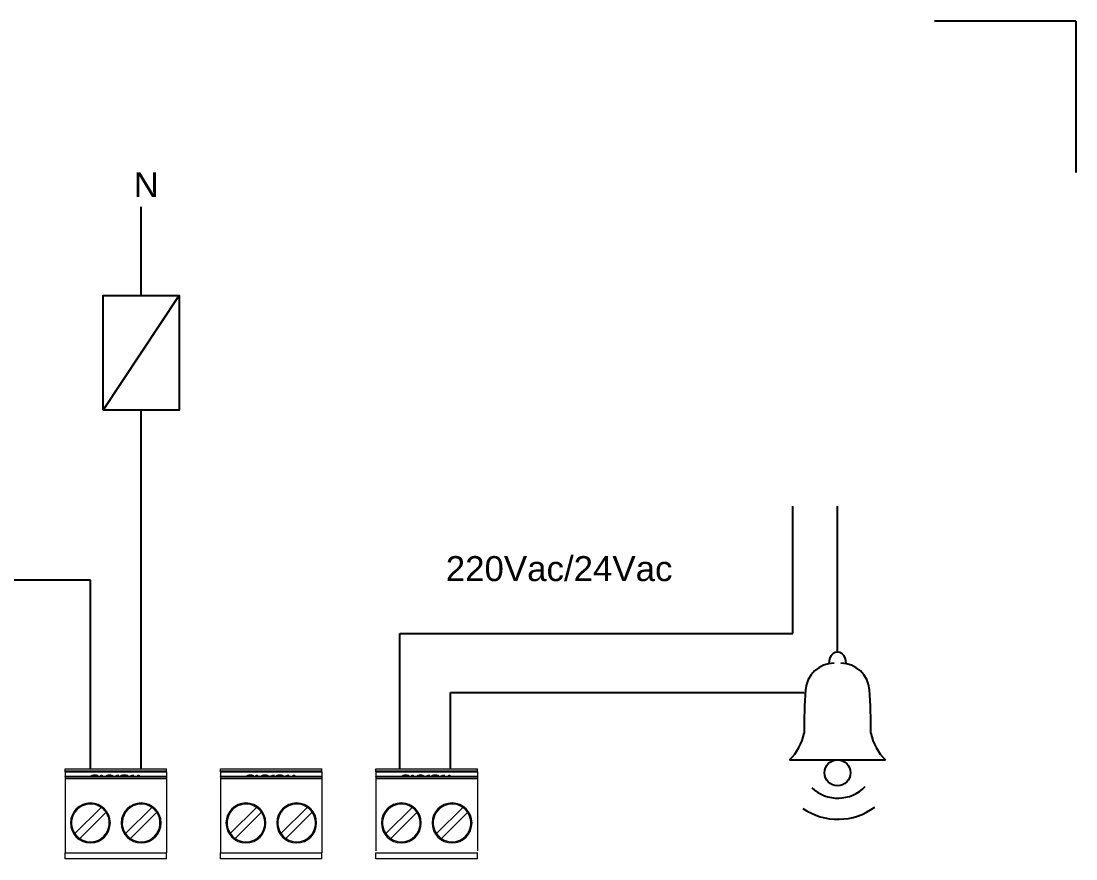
# Model space of a CAD drawing. Header units: millimetres. Extents: x -118 to 1430, y 370 to 641.
# Drawn here: x 911.3 to 1017, y 557.5 to 641.4 of the extents above; entities that cross this region are included whole.
import ezdxf

# ---------------------------------------------------------------- set-up
doc = ezdxf.new("R2010")
doc.units = ezdxf.units.MM
doc.layers.add('TANGENT EDGES', color=7, linetype='Continuous', lineweight=0)
doc.layers.add('VISIBLE', color=7, linetype='Continuous', lineweight=0)
doc.layers.add('Z100', color=9, linetype='Continuous', plot=False)
doc.styles.get("Standard").update_dxf_attribs({"font": 'arial.ttf'})

msp = doc.modelspace()

# ---------------------------------------------------------------- linework, layer by layer
for p, q in [((923.33, 613.95), (923.33, 622.83)), ((919.52, 602.46), (927.14, 613.95)), ((923.33, 566.57), (923.33, 602.46)), ((923.33, 566.57), (923.33, 602.46)), ((988.61, 580.12), (988.61, 592.87)), ((993.1, 578.25), (993.1, 592.87)), ((918.25, 585.46), (905.53, 585.46)), ((918.25, 566.57), (918.25, 585.46)), ((918.25, 566.57), (918.25, 585.46)), ((949.24, 566.57), (949.24, 580.12)), ((949.24, 580.12), (988.61, 580.12)), ((949.24, 566.57), (949.24, 580.12)), ((954.32, 574.2), (989.76, 574.2)), ((954.32, 566.57), (954.32, 574.2)), ((988.29, 567.46), (997.92, 567.46))]:
    msp.add_line(p, q)
msp.add_lwpolyline([(919.52, 602.46), (919.52, 613.95), (927.14, 613.95), (927.14, 602.46)], close=True)
msp.add_circle((993.1, 566.16), 1.3)
for centre, radius, start, end in [((992.8, 574.22), 2.93, 90.9451, 175.0466), ((993.4, 574.22), 2.93, 4.9534, 89.0549), ((1055.8, 570.36), 66.04, 176.4338, 180.1934), ((930.41, 570.36), 66.04, 359.8066, 3.5662), ((984.92, 571.05), 4.92, 313.204, 349.3347), ((1001.28, 571.05), 4.92, 190.6653, 226.796), ((993.13, 567.41), 3.79, 226.3918, 316.3332), ((993.14, 567.75), 6.24, 235.7625, 306.2634)]:
    msp.add_arc(centre, radius, start, end)
msp.add_ellipse((993.1, 577.14), major_axis=(0, -1.11), ratio=0.774265, start_param=1.523546, end_param=4.759639)
at = {"layer": 'TANGENT EDGES'}
for p, q in [((915.71, 566.37), (925.87, 566.37)), ((915.71, 565.77), (925.87, 565.77)), ((925.87, 565.57), (915.71, 565.57)), ((918.54, 565.8), (918.54, 565.79)), ((918.7, 565.94), (918.7, 565.93)), ((918.71, 565.88), (918.71, 565.87)), ((918.81, 565.8), (918.81, 565.79)), ((918.88, 565.93), (918.88, 565.9)), ((918.91, 565.87), (918.91, 565.79)), ((920.02, 565.8), (920.02, 565.79)), ((920.16, 565.94), (920.16, 565.93)), ((920.29, 565.8), (920.29, 565.79)), ((921.41, 565.93), (921.41, 565.85)), ((921.51, 565.86), (921.51, 565.83)), ((921.65, 565.94), (921.65, 565.93)), ((921.65, 565.85), (921.65, 565.83)), ((921.86, 565.93), (921.86, 565.9)), ((931.29, 566.37), (941.45, 566.37)), ((931.29, 565.77), (941.45, 565.77)), ((941.45, 565.57), (931.29, 565.57)), ((934.12, 565.8), (934.12, 565.79)), ((934.28, 565.94), (934.28, 565.93)), ((934.28, 565.88), (934.28, 565.87)), ((934.39, 565.8), (934.39, 565.79)), ((934.46, 565.93), (934.46, 565.9)), ((934.48, 565.87), (934.48, 565.79)), ((935.6, 565.8), (935.6, 565.79)), ((935.74, 565.94), (935.74, 565.93)), ((935.87, 565.8), (935.87, 565.79)), ((936.99, 565.93), (936.99, 565.85)), ((937.08, 565.86), (937.08, 565.83)), ((937.23, 565.94), (937.23, 565.93)), ((937.23, 565.85), (937.23, 565.83)), ((937.43, 565.93), (937.43, 565.9)), ((946.86, 566.37), (957.02, 566.37)), ((946.86, 565.77), (957.02, 565.77)), ((957.02, 565.57), (946.86, 565.57)), ((949.7, 565.8), (949.7, 565.79)), ((949.86, 565.94), (949.86, 565.93)), ((949.86, 565.88), (949.86, 565.87)), ((949.97, 565.8), (949.97, 565.79)), ((950.04, 565.93), (950.04, 565.9)), ((950.06, 565.87), (950.06, 565.79)), ((951.18, 565.8), (951.18, 565.79)), ((951.31, 565.94), (951.31, 565.93)), ((951.45, 565.8), (951.45, 565.79)), ((952.57, 565.93), (952.57, 565.85)), ((952.66, 565.86), (952.66, 565.83)), ((952.8, 565.94), (952.8, 565.93)), ((952.81, 565.85), (952.81, 565.83)), ((953.01, 565.93), (953.01, 565.9)), ((915.71, 558.14), (925.87, 558.14)), ((931.29, 558.14), (941.45, 558.14)), ((946.86, 558.14), (957.02, 558.14))]:
    msp.add_line(p, q, dxfattribs=at)
at = {"layer": 'VISIBLE'}
for p, q in [((915.71, 566.37), (915.71, 566.57)), ((915.71, 566.57), (925.87, 566.57)), ((925.87, 566.37), (925.87, 566.57)), ((931.29, 566.37), (931.29, 566.57)), ((931.29, 566.57), (941.45, 566.57)), ((941.45, 566.37), (941.45, 566.57)), ((946.86, 566.37), (946.86, 566.57)), ((946.86, 566.57), (957.02, 566.57)), ((957.02, 566.37), (957.02, 566.57)), ((915.71, 566.27), (915.71, 566.37)), ((915.71, 566.27), (915.71, 565.79)), ((915.71, 566.27), (925.87, 566.27)), ((925.87, 565.79), (915.71, 565.79)), ((915.71, 565.77), (915.71, 565.79)), ((915.71, 565.77), (915.71, 565.57)), ((915.71, 565.57), (915.71, 558.14)), ((918.46, 565.79), (918.45, 565.79)), ((918.49, 565.86), (918.49, 565.85)), ((918.49, 565.85), (918.49, 565.79)), ((918.97, 565.9), (918.85, 565.9)), ((918.86, 565.83), (918.86, 565.79)), ((919.29, 565.79), (919.29, 565.94)), ((919.29, 565.94), (919.41, 565.94)), ((919.41, 565.84), (919.29, 565.84)), ((919.41, 565.94), (919.41, 565.81)), ((919.41, 565.81), (919.41, 565.79)), ((919.64, 565.82), (919.64, 565.8)), ((919.97, 565.86), (919.97, 565.79)), ((920.34, 565.86), (920.34, 565.79)), ((920.59, 565.79), (920.94, 565.94)), ((920.59, 565.79), (920.59, 565.79)), ((921.07, 565.94), (920.72, 565.79)), ((920.72, 565.79), (920.72, 565.79)), ((920.72, 565.79), (921.21, 565.79)), ((920.94, 565.94), (920.94, 565.88)), ((920.94, 565.94), (921.07, 565.94)), ((921.21, 565.79), (921.21, 565.79)), ((921.37, 565.79), (921.37, 565.79)), ((921.37, 565.79), (921.78, 565.79)), ((921.45, 565.89), (921.45, 565.84)), ((921.78, 565.79), (921.8, 565.84)), ((921.78, 565.79), (921.78, 565.79)), ((921.8, 565.84), (921.8, 565.79)), ((921.82, 565.86), (921.82, 565.79)), ((921.82, 565.86), (921.92, 565.86)), ((921.96, 565.9), (921.83, 565.9)), ((921.92, 565.86), (921.89, 565.79)), ((922.07, 565.79), (922.42, 565.94)), ((922.07, 565.79), (922.07, 565.79)), ((922.56, 565.94), (922.2, 565.79)), ((922.2, 565.79), (922.69, 565.79)), ((922.2, 565.79), (922.2, 565.79)), ((922.42, 565.94), (922.42, 565.88)), ((922.42, 565.94), (922.56, 565.94)), ((922.69, 565.79), (922.69, 565.79)), ((923, 565.94), (923.12, 565.94)), ((923, 565.79), (923, 565.94)), ((923.12, 565.84), (923, 565.84)), ((923.12, 565.94), (923.12, 565.81)), ((923.12, 565.81), (923.12, 565.79)), ((923.35, 565.82), (923.35, 565.8)), ((925.87, 566.27), (925.87, 566.37)), ((925.87, 566.27), (925.87, 565.79)), ((925.87, 565.77), (925.87, 565.79)), ((925.87, 565.77), (925.87, 565.57)), ((925.87, 565.57), (925.87, 558.14)), ((931.29, 566.27), (931.29, 566.37)), ((931.29, 566.27), (931.29, 565.79)), ((931.29, 566.27), (941.45, 566.27)), ((941.45, 565.79), (931.29, 565.79)), ((931.29, 565.77), (931.29, 565.79)), ((931.29, 565.77), (931.29, 565.57)), ((931.29, 565.57), (931.29, 558.14)), ((934.04, 565.79), (934.03, 565.79)), ((934.06, 565.85), (934.06, 565.79)), ((934.07, 565.86), (934.07, 565.85)), ((934.55, 565.9), (934.42, 565.9)), ((934.44, 565.83), (934.44, 565.79)), ((934.86, 565.79), (934.86, 565.94)), ((934.86, 565.94), (934.99, 565.94)), ((934.99, 565.84), (934.86, 565.84)), ((934.99, 565.94), (934.99, 565.81)), ((934.99, 565.81), (934.99, 565.79)), ((935.22, 565.82), (935.22, 565.8)), ((935.55, 565.86), (935.55, 565.79)), ((935.92, 565.86), (935.92, 565.79)), ((936.17, 565.79), (936.51, 565.94)), ((936.17, 565.79), (936.17, 565.79)), ((936.65, 565.94), (936.29, 565.79)), ((936.29, 565.79), (936.29, 565.79)), ((936.29, 565.79), (936.78, 565.79)), ((936.51, 565.94), (936.51, 565.88)), ((936.51, 565.94), (936.65, 565.94)), ((936.78, 565.79), (936.78, 565.79)), ((936.95, 565.79), (936.95, 565.79)), ((936.95, 565.79), (937.35, 565.79)), ((937.03, 565.89), (937.03, 565.84)), ((937.35, 565.79), (937.37, 565.84)), ((937.35, 565.79), (937.35, 565.79)), ((937.37, 565.84), (937.37, 565.79)), ((937.4, 565.86), (937.4, 565.79)), ((937.4, 565.86), (937.5, 565.86)), ((937.53, 565.9), (937.41, 565.9)), ((937.5, 565.86), (937.47, 565.79)), ((937.65, 565.79), (938, 565.94)), ((937.65, 565.79), (937.65, 565.79)), ((938.13, 565.94), (937.78, 565.79)), ((937.78, 565.79), (938.27, 565.79)), ((937.78, 565.79), (937.78, 565.79)), ((938, 565.94), (938, 565.88)), ((938, 565.94), (938.13, 565.94)), ((938.27, 565.79), (938.27, 565.79)), ((938.57, 565.94), (938.7, 565.94)), ((938.57, 565.79), (938.57, 565.94)), ((938.7, 565.84), (938.57, 565.84)), ((938.7, 565.94), (938.7, 565.81)), ((938.7, 565.81), (938.7, 565.79)), ((938.93, 565.82), (938.93, 565.8)), ((941.45, 566.27), (941.45, 566.37)), ((941.45, 566.27), (941.45, 565.79)), ((941.45, 565.77), (941.45, 565.79)), ((941.45, 565.77), (941.45, 565.57)), ((941.45, 565.57), (941.45, 558.14)), ((946.86, 566.27), (946.86, 566.37)), ((946.86, 566.27), (946.86, 565.79)), ((946.86, 566.27), (957.02, 566.27)), ((957.02, 565.79), (946.86, 565.79)), ((946.86, 565.77), (946.86, 565.79)), ((946.86, 565.77), (946.86, 558.34)), ((946.86, 565.77), (946.86, 565.57)), ((949.62, 565.79), (949.61, 565.79)), ((949.64, 565.86), (949.64, 565.85)), ((949.64, 565.85), (949.64, 565.79)), ((950.13, 565.9), (950, 565.9)), ((950.02, 565.83), (950.02, 565.79)), ((950.44, 565.79), (950.44, 565.94)), ((950.44, 565.94), (950.57, 565.94)), ((950.57, 565.84), (950.44, 565.84)), ((950.57, 565.94), (950.57, 565.81)), ((950.57, 565.81), (950.57, 565.79)), ((950.79, 565.82), (950.79, 565.8)), ((951.13, 565.86), (951.13, 565.79)), ((951.5, 565.86), (951.5, 565.79)), ((951.74, 565.79), (952.09, 565.94)), ((951.74, 565.79), (951.74, 565.79)), ((952.23, 565.94), (951.87, 565.79)), ((951.87, 565.79), (951.87, 565.79)), ((951.87, 565.79), (952.36, 565.79)), ((952.09, 565.94), (952.09, 565.88)), ((952.09, 565.94), (952.23, 565.94)), ((952.36, 565.79), (952.36, 565.79)), ((952.53, 565.79), (952.53, 565.79)), ((952.53, 565.79), (952.93, 565.79)), ((952.61, 565.89), (952.61, 565.84)), ((952.93, 565.79), (952.95, 565.84)), ((952.93, 565.79), (952.93, 565.79)), ((952.95, 565.84), (952.95, 565.79)), ((953.11, 565.9), (952.98, 565.9)), ((952.98, 565.86), (952.98, 565.79)), ((952.98, 565.86), (953.08, 565.86)), ((953.08, 565.86), (953.04, 565.79)), ((953.23, 565.79), (953.57, 565.94)), ((953.23, 565.79), (953.23, 565.79)), ((953.71, 565.94), (953.36, 565.79)), ((953.36, 565.79), (953.85, 565.79)), ((953.36, 565.79), (953.36, 565.79)), ((953.57, 565.94), (953.57, 565.88)), ((953.57, 565.94), (953.71, 565.94)), ((953.85, 565.79), (953.85, 565.79)), ((954.15, 565.94), (954.27, 565.94)), ((954.15, 565.79), (954.15, 565.94)), ((954.27, 565.84), (954.15, 565.84)), ((954.27, 565.94), (954.27, 565.81)), ((954.27, 565.81), (954.27, 565.79)), ((954.5, 565.82), (954.5, 565.8)), ((957.02, 566.27), (957.02, 566.37)), ((957.02, 566.27), (957.02, 565.79)), ((957.02, 565.77), (957.02, 565.79)), ((957.02, 565.77), (957.02, 558.34)), ((957.02, 565.77), (957.02, 565.57)), ((919.32, 562.7), (916.69, 560.07)), ((921.77, 560.07), (924.4, 562.7)), ((934.89, 562.7), (932.26, 560.07)), ((937.34, 560.07), (939.97, 562.7)), ((950.47, 562.7), (947.84, 560.07)), ((952.92, 560.07), (955.55, 562.7)), ((917.18, 559.58), (919.81, 562.21)), ((924.89, 562.21), (922.26, 559.58)), ((932.76, 559.58), (935.39, 562.21)), ((940.47, 562.21), (937.84, 559.58)), ((948.34, 559.58), (950.97, 562.21)), ((956.05, 562.21), (953.42, 559.58)), ((915.71, 557.54), (915.71, 558.14)), ((925.87, 557.54), (925.87, 558.14)), ((931.29, 557.54), (931.29, 558.14)), ((941.45, 557.54), (941.45, 558.14)), ((946.86, 557.54), (946.86, 558.14)), ((957.02, 557.54), (957.02, 558.14)), ((925.87, 557.54), (915.71, 557.54)), ((941.45, 557.54), (931.29, 557.54)), ((957.02, 557.54), (946.86, 557.54))]:
    msp.add_line(p, q, dxfattribs=at)
for centre, radius, start, end in [((918.25, 561.14), 2, 90, 270), ((918.25, 561.14), 1.89, 135, 214.3365), ((918.25, 561.14), 1.89, 55.6635, 135), ((918.25, 561.14), 2, 270, 90), ((918.25, 561.14), 1.89, 34.3365, 55.6635), ((923.33, 561.14), 2, 90, 270), ((923.33, 561.14), 1.89, 135, 214.3365), ((923.33, 561.14), 1.89, 55.6635, 135), ((923.33, 561.14), 2, 270, 90), ((923.33, 561.14), 1.89, 34.3365, 55.6635), ((933.83, 561.14), 2, 90, 270), ((933.83, 561.14), 1.89, 135, 214.3365), ((933.83, 561.14), 1.89, 55.6635, 135), ((933.83, 561.14), 2, 270, 90), ((933.83, 561.14), 1.89, 34.3365, 55.6635), ((938.91, 561.14), 2, 90, 270), ((938.91, 561.14), 1.89, 135, 214.3365), ((938.91, 561.14), 1.89, 55.6635, 135), ((938.91, 561.14), 2, 270, 90), ((938.91, 561.14), 1.89, 34.3365, 55.6635), ((949.4, 561.14), 2, 90, 270), ((949.4, 561.14), 1.89, 135, 214.3365), ((949.4, 561.14), 1.89, 55.6635, 135), ((949.4, 561.14), 2, 270, 90), ((949.4, 561.14), 1.89, 34.3365, 55.6635), ((954.48, 561.14), 2, 90, 270), ((954.48, 561.14), 1.89, 135, 214.3365), ((954.48, 561.14), 1.89, 55.6635, 135), ((954.48, 561.14), 2, 270, 90), ((954.48, 561.14), 1.89, 34.3365, 55.6635), ((918.25, 561.14), 1.89, 315, 34.3365), ((923.33, 561.14), 1.89, 315, 34.3365), ((933.83, 561.14), 1.89, 315, 34.3365), ((938.91, 561.14), 1.89, 315, 34.3365), ((949.4, 561.14), 1.89, 315, 34.3365), ((954.48, 561.14), 1.89, 315, 34.3365), ((918.25, 561.14), 1.89, 214.3365, 235.6635), ((918.25, 561.14), 1.89, 235.6635, 315), ((923.33, 561.14), 1.89, 214.3365, 235.6635), ((923.33, 561.14), 1.89, 235.6635, 315), ((933.83, 561.14), 1.89, 214.3365, 235.6635), ((933.83, 561.14), 1.89, 235.6635, 315), ((938.91, 561.14), 1.89, 214.3365, 235.6635), ((938.91, 561.14), 1.89, 235.6635, 315), ((949.4, 561.14), 1.89, 214.3365, 235.6635), ((949.4, 561.14), 1.89, 235.6635, 315), ((954.48, 561.14), 1.89, 214.3365, 235.6635), ((954.48, 561.14), 1.89, 235.6635, 315)]:
    msp.add_arc(centre, radius, start, end, dxfattribs=at)
for points in [[(918.36, 565.85), (918.36, 565.94), (918.7, 565.94)], [(918.45, 565.79), (918.36, 565.81), (918.36, 565.85)], [(918.41, 565.81), (918.44, 565.82), (918.49, 565.83)], [(918.55, 565.91), (918.5, 565.89), (918.49, 565.86)], [(918.49, 565.86), (918.58, 565.88), (918.71, 565.88)], [(918.68, 565.87), (918.58, 565.87), (918.49, 565.85)], [(918.49, 565.85), (918.49, 565.82), (918.54, 565.8)], [(918.54, 565.8), (918.58, 565.79), (918.65, 565.79)], [(918.69, 565.93), (918.61, 565.93), (918.55, 565.91)], [(918.81, 565.86), (918.77, 565.87), (918.68, 565.87)], [(918.85, 565.9), (918.83, 565.93), (918.69, 565.93)], [(918.7, 565.94), (918.81, 565.94), (918.88, 565.93)], [(918.71, 565.88), (918.82, 565.88), (918.91, 565.87)], [(918.73, 565.79), (918.78, 565.79), (918.81, 565.8)], [(918.86, 565.83), (918.86, 565.84), (918.81, 565.86)], [(918.81, 565.8), (918.86, 565.81), (918.86, 565.83)], [(918.88, 565.93), (918.96, 565.92), (918.97, 565.9)], [(918.91, 565.87), (918.99, 565.85), (918.99, 565.83)], [(918.99, 565.83), (918.99, 565.81), (918.91, 565.79)], [(919.41, 565.81), (919.48, 565.82), (919.64, 565.82)], [(919.64, 565.8), (919.49, 565.8), (919.43, 565.79)], [(919.85, 565.86), (919.85, 565.94), (920.16, 565.94)], [(919.94, 565.79), (919.85, 565.81), (919.85, 565.86)], [(919.88, 565.81), (919.92, 565.83), (919.97, 565.83)], [(920.02, 565.91), (919.97, 565.9), (919.97, 565.86)], [(919.97, 565.86), (919.97, 565.82), (920.02, 565.8)], [(920.16, 565.93), (920.07, 565.93), (920.02, 565.91)], [(920.02, 565.8), (920.06, 565.79), (920.12, 565.79)], [(920.16, 565.94), (920.47, 565.94), (920.47, 565.86)], [(920.29, 565.91), (920.25, 565.93), (920.16, 565.93)], [(920.2, 565.79), (920.26, 565.79), (920.29, 565.8)], [(920.34, 565.86), (920.34, 565.9), (920.29, 565.91)], [(920.29, 565.8), (920.34, 565.82), (920.34, 565.86)], [(920.34, 565.83), (920.4, 565.83), (920.43, 565.81)], [(920.47, 565.86), (920.47, 565.81), (920.38, 565.79)], [(921.32, 565.88), (921.32, 565.91), (921.41, 565.93)], [(921.41, 565.85), (921.32, 565.86), (921.32, 565.88)], [(921.41, 565.93), (921.5, 565.94), (921.65, 565.94)], [(921.62, 565.83), (921.5, 565.83), (921.41, 565.85)], [(921.51, 565.92), (921.45, 565.9), (921.45, 565.89)], [(921.45, 565.89), (921.45, 565.87), (921.51, 565.86)], [(921.65, 565.93), (921.56, 565.93), (921.51, 565.92)], [(921.51, 565.86), (921.56, 565.85), (921.65, 565.85)], [(921.8, 565.84), (921.73, 565.83), (921.62, 565.83)], [(921.65, 565.94), (921.77, 565.94), (921.86, 565.93)], [(921.77, 565.92), (921.72, 565.93), (921.65, 565.93)], [(921.65, 565.85), (921.75, 565.85), (921.82, 565.86)], [(921.83, 565.9), (921.82, 565.91), (921.77, 565.92)], [(921.86, 565.93), (921.94, 565.92), (921.96, 565.9)], [(923.12, 565.81), (923.19, 565.82), (923.35, 565.82)], [(923.35, 565.8), (923.2, 565.8), (923.14, 565.79)], [(933.94, 565.85), (933.94, 565.94), (934.28, 565.94)], [(934.03, 565.79), (933.94, 565.81), (933.94, 565.85)], [(933.98, 565.81), (934.01, 565.82), (934.06, 565.83)], [(934.26, 565.87), (934.16, 565.87), (934.06, 565.85)], [(934.06, 565.85), (934.07, 565.82), (934.12, 565.8)], [(934.13, 565.91), (934.08, 565.89), (934.07, 565.86)], [(934.07, 565.86), (934.16, 565.88), (934.28, 565.88)], [(934.12, 565.8), (934.16, 565.79), (934.22, 565.79)], [(934.27, 565.93), (934.18, 565.93), (934.13, 565.91)], [(934.39, 565.86), (934.34, 565.87), (934.26, 565.87)], [(934.42, 565.9), (934.41, 565.93), (934.27, 565.93)], [(934.28, 565.94), (934.39, 565.94), (934.46, 565.93)], [(934.28, 565.88), (934.4, 565.88), (934.48, 565.87)], [(934.31, 565.79), (934.36, 565.79), (934.39, 565.8)], [(934.44, 565.83), (934.44, 565.84), (934.39, 565.86)], [(934.39, 565.8), (934.44, 565.81), (934.44, 565.83)], [(934.46, 565.93), (934.54, 565.92), (934.55, 565.9)], [(934.48, 565.87), (934.57, 565.85), (934.57, 565.83)], [(934.57, 565.83), (934.57, 565.81), (934.49, 565.79)], [(934.99, 565.81), (935.06, 565.82), (935.22, 565.82)], [(935.22, 565.8), (935.07, 565.8), (935.01, 565.79)], [(935.42, 565.86), (935.42, 565.94), (935.74, 565.94)], [(935.52, 565.79), (935.42, 565.81), (935.42, 565.86)], [(935.46, 565.81), (935.49, 565.83), (935.55, 565.83)], [(935.6, 565.91), (935.55, 565.9), (935.55, 565.86)], [(935.55, 565.86), (935.55, 565.82), (935.6, 565.8)], [(935.74, 565.93), (935.65, 565.93), (935.6, 565.91)], [(935.6, 565.8), (935.63, 565.79), (935.7, 565.79)], [(935.74, 565.94), (936.05, 565.94), (936.05, 565.86)], [(935.87, 565.91), (935.83, 565.93), (935.74, 565.93)], [(935.78, 565.79), (935.84, 565.79), (935.87, 565.8)], [(935.92, 565.86), (935.92, 565.9), (935.87, 565.91)], [(935.87, 565.8), (935.92, 565.82), (935.92, 565.86)], [(935.92, 565.83), (935.98, 565.83), (936.01, 565.81)], [(936.05, 565.86), (936.05, 565.81), (935.95, 565.79)], [(936.9, 565.88), (936.9, 565.91), (936.99, 565.93)], [(936.99, 565.85), (936.9, 565.86), (936.9, 565.88)], [(936.99, 565.93), (937.08, 565.94), (937.23, 565.94)], [(937.2, 565.83), (937.08, 565.83), (936.99, 565.85)], [(937.08, 565.92), (937.03, 565.9), (937.03, 565.89)], [(937.03, 565.89), (937.03, 565.87), (937.08, 565.86)], [(937.23, 565.93), (937.14, 565.93), (937.08, 565.92)], [(937.08, 565.86), (937.14, 565.85), (937.23, 565.85)], [(937.37, 565.84), (937.3, 565.83), (937.2, 565.83)], [(937.23, 565.94), (937.35, 565.94), (937.43, 565.93)], [(937.35, 565.92), (937.3, 565.93), (937.23, 565.93)], [(937.23, 565.85), (937.33, 565.85), (937.4, 565.86)], [(937.41, 565.9), (937.4, 565.91), (937.35, 565.92)], [(937.43, 565.93), (937.52, 565.92), (937.53, 565.9)], [(938.7, 565.81), (938.77, 565.82), (938.93, 565.82)], [(938.93, 565.8), (938.78, 565.8), (938.72, 565.79)], [(949.52, 565.85), (949.52, 565.94), (949.86, 565.94)], [(949.61, 565.79), (949.52, 565.81), (949.52, 565.85)], [(949.56, 565.81), (949.59, 565.82), (949.64, 565.83)], [(949.71, 565.91), (949.65, 565.89), (949.64, 565.86)], [(949.64, 565.86), (949.74, 565.88), (949.86, 565.88)], [(949.84, 565.87), (949.74, 565.87), (949.64, 565.85)], [(949.64, 565.85), (949.64, 565.82), (949.7, 565.8)], [(949.7, 565.8), (949.74, 565.79), (949.8, 565.79)], [(949.85, 565.93), (949.76, 565.93), (949.71, 565.91)], [(949.97, 565.86), (949.92, 565.87), (949.84, 565.87)], [(950, 565.9), (949.99, 565.93), (949.85, 565.93)], [(949.86, 565.94), (949.96, 565.94), (950.04, 565.93)], [(949.86, 565.88), (949.98, 565.88), (950.06, 565.87)], [(949.89, 565.79), (949.94, 565.79), (949.97, 565.8)], [(950.02, 565.83), (950.02, 565.84), (949.97, 565.86)], [(949.97, 565.8), (950.02, 565.81), (950.02, 565.83)], [(950.04, 565.93), (950.11, 565.92), (950.13, 565.9)], [(950.06, 565.87), (950.14, 565.85), (950.14, 565.83)], [(950.14, 565.83), (950.14, 565.81), (950.07, 565.79)], [(950.57, 565.81), (950.64, 565.82), (950.79, 565.82)], [(950.79, 565.8), (950.65, 565.8), (950.58, 565.79)], [(951, 565.86), (951, 565.94), (951.31, 565.94)], [(951.1, 565.79), (951, 565.81), (951, 565.86)], [(951.04, 565.81), (951.07, 565.83), (951.13, 565.83)], [(951.18, 565.91), (951.13, 565.9), (951.13, 565.86)], [(951.13, 565.86), (951.13, 565.82), (951.18, 565.8)], [(951.31, 565.93), (951.22, 565.93), (951.18, 565.91)], [(951.18, 565.8), (951.21, 565.79), (951.27, 565.79)], [(951.31, 565.94), (951.62, 565.94), (951.62, 565.86)], [(951.45, 565.91), (951.4, 565.93), (951.31, 565.93)], [(951.35, 565.79), (951.41, 565.79), (951.45, 565.8)], [(951.5, 565.86), (951.5, 565.9), (951.45, 565.91)], [(951.45, 565.8), (951.5, 565.82), (951.5, 565.86)], [(951.5, 565.83), (951.56, 565.83), (951.59, 565.81)], [(951.62, 565.86), (951.62, 565.81), (951.53, 565.79)], [(952.48, 565.88), (952.48, 565.91), (952.57, 565.93)], [(952.57, 565.85), (952.48, 565.86), (952.48, 565.88)], [(952.57, 565.93), (952.66, 565.94), (952.8, 565.94)], [(952.78, 565.83), (952.66, 565.83), (952.57, 565.85)], [(952.66, 565.92), (952.61, 565.9), (952.61, 565.89)], [(952.61, 565.89), (952.61, 565.87), (952.66, 565.86)], [(952.8, 565.93), (952.72, 565.93), (952.66, 565.92)], [(952.66, 565.86), (952.72, 565.85), (952.81, 565.85)], [(952.95, 565.84), (952.88, 565.83), (952.78, 565.83)], [(952.8, 565.94), (952.93, 565.94), (953.01, 565.93)], [(952.92, 565.92), (952.87, 565.93), (952.8, 565.93)], [(952.81, 565.85), (952.91, 565.85), (952.98, 565.86)], [(952.98, 565.9), (952.97, 565.91), (952.92, 565.92)], [(953.01, 565.93), (953.1, 565.92), (953.11, 565.9)], [(954.27, 565.81), (954.35, 565.82), (954.5, 565.82)], [(954.5, 565.8), (954.36, 565.8), (954.29, 565.79)]]:
    msp.add_open_spline(points, degree=2, dxfattribs=at)
at = {"layer": 'Z100'}
for q in [(1002.83, 641.44), (1016.99, 626.28)]:
    msp.add_line((1016.99, 641.44), q, dxfattribs=at)

# ---------------------------------------------------------------- texts
at = {"char_height": 2.5, "attachment_point": 1}
for s, insert in [('N', (922.58, 626.31)), ('220Vac/24Vac', (953.85, 587.86))]:
    msp.add_mtext_dynamic_manual_height_columns(s, width=26.8139, gutter_width=12.5, heights=[0], dxfattribs=dict(at, insert=insert))

doc.saveas('drawing.dxf')
